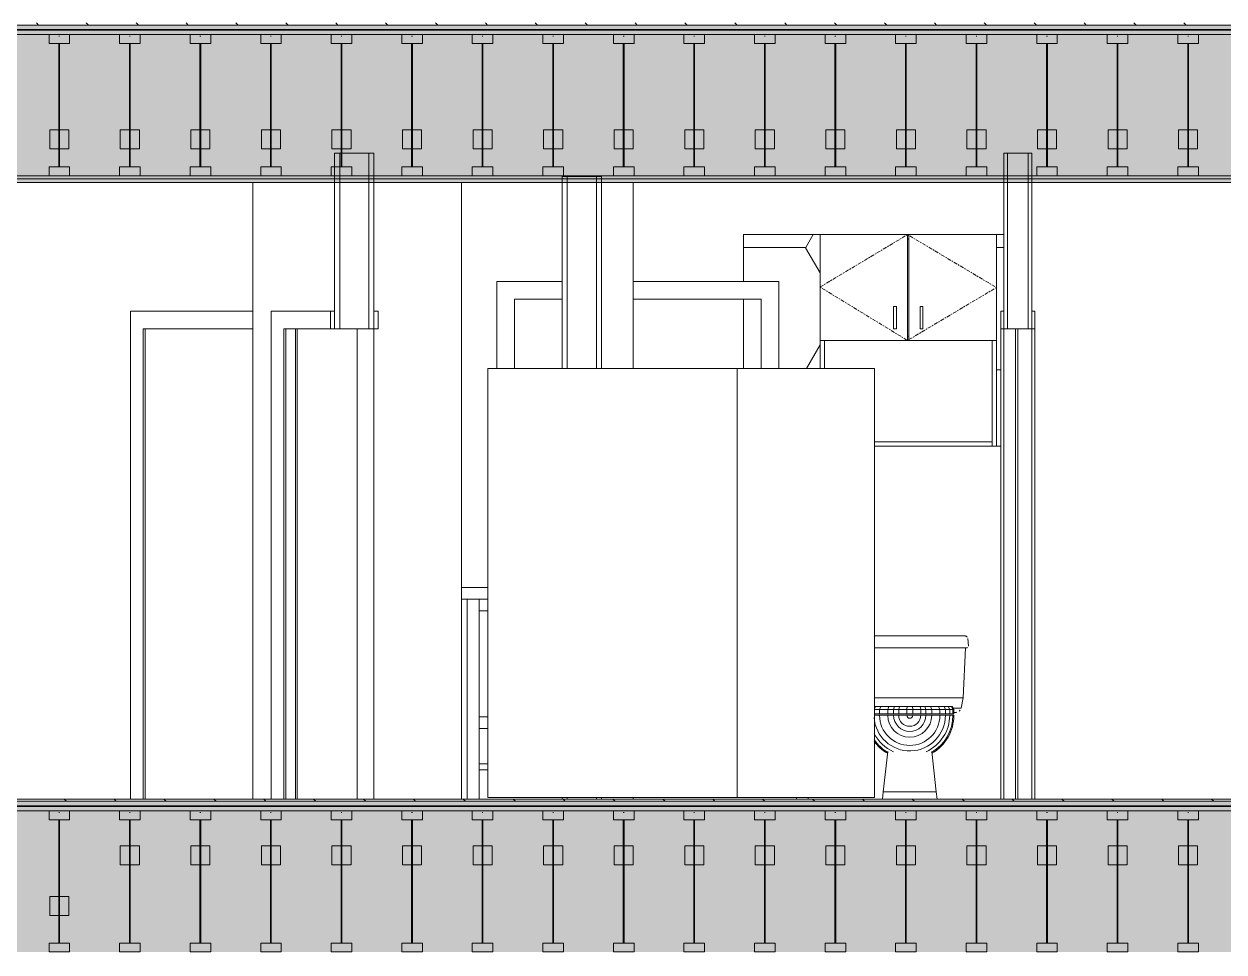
# Model space of a CAD drawing. Header units: inches. Extents: x -4168 to 1483, y -300 to 637.
# Drawn here: x -2450.6 to -2246.5, y 110 to 267.8 of the extents above; entities that cross this region are included whole.
import ezdxf

# ---------------------------------------------------------------- set-up
doc = ezdxf.new("R2010")
doc.units = ezdxf.units.IN
doc.header["$MEASUREMENT"] = 0
doc.linetypes.add('Center', pattern=[1.25, 0.25, -0.1875, 0.625, -0.1875])
doc.linetypes.add('Grid Line 1_2_', pattern=[0.875, 0.5, -0.125, 0.125, -0.125])
for name, color, linetype, lineweight in [('0-1', 7, 'Continuous', 5), ('0-2', 9, 'Continuous', 9), ('0-3', 55, 'Continuous', 9), ('A-DOOR-2', 253, 'Continuous', 9), ('A-DOOR-3', 133, 'Continuous', 20), ('A-DOOR-FRAM-1', 133, 'Continuous', 20), ('A-DOOR-FRAM-2', 253, 'Continuous', 9), ('A-FLOR-2', 8, 'Continuous', 5), ('A-FLOR-3', 251, 'Continuous', 5), ('A-FLOR-7', 192, 'Continuous', 9), ('A-FLOR-LEVL-1', 51, 'Grid Line 1_2_', 9), ('A-FLOR-MCUT-2', 51, 'Continuous', 9), ('A-FLOR-PATT-1', 45, 'Continuous', 9), ('A-WALL-1', 253, 'Continuous', 9), ('A-WALL-2', 53, 'Continuous', 13), ('A-WALL-3', 9, 'Continuous', 9), ('A-WALL-PATT-1', 9, 'Continuous', 9), ('I-WALL-1', 9, 'Continuous', 9), ('I-WALL-2', 253, 'Continuous', 9), ('P-SANR-FIXT-1', 9, 'Continuous', 9), ('Q-CASE-1', 253, 'Continuous', 9), ('Q-CASE-2', 9, 'Continuous', 9), ('Q-CASE-3', 253, 'Center', 9), ('S-BEAM-2', 7, 'Continuous', 9), ('S-BEAM-4', 55, 'Continuous', 9)]:
    doc.layers.add(name, color=color, linetype=linetype, lineweight=lineweight)
pattern_1 = [(161.57, (-3769.174, 147.113), (-3.8399538, -1.54e-05), [0, -27.322, 3.034, 0]), (18.43, (-3770.134, 147.113), (-3.8399538, 1.54e-05), [0, -27.322, 3.034, 0]), (108.43, (-3769.174, 147.113), (1.919622, -9.6005246), [9.106, -21.25]), (71.57, (-3770.134, 147.113), (1.919622, 9.6005246), [9.106, -21.25])]
pattern_2 = [(135, (-3769.654, 146.633), (-4.24264, -4.24264), [])]
pattern_3 = [(0, (-3769.654, 146.633), (15.36, 3.84), [1.267, -10.253, 1.267, -10.253, -61.44]), (0, (-3769.654, 146.633), (15.36, 3.84), [-23.04, 1.267, -21.773, 1.267, -10.253, -26.88]), (0, (-3769.654, 146.633), (15.36, 3.84), [-57.6, 1.267, -6.413, 1.267, -17.933]), (120, (-3763.894, 148.553), (-11.0055376, 11.38215), [1.267, -10.253, 1.267, -10.253, -61.44]), (120, (-3763.894, 148.553), (-11.0055376, 11.38215), [-23.04, 1.267, -21.773, 1.267, -10.253, -26.88]), (120, (-3763.894, 148.553), (-11.0055376, 11.38215), [-57.6, 1.267, -6.413, 1.267, -17.933]), (240, (-3761.974, 156.233), (-4.3544624, -15.22215), [1.267, -10.253, 1.267, -10.253, -61.44]), (240, (-3761.974, 156.233), (-4.3544624, -15.22215), [-23.04, 1.267, -21.773, 1.267, -10.253, -26.88]), (240, (-3761.974, 156.233), (-4.3544624, -15.22215), [-57.6, 1.267, -6.413, 1.267, -17.933])]
pattern_4 = [(0, (-3769.654, 146.633), (0, 4.798), []), (315, (-3769.654, 146.633), (4.7984266, 0), [6.786, -6.786]), (45, (-3769.654, 146.633), (4.7984266, 0), [6.786, -6.786])]

# ---------------------------------------------------------------- blocks, each defined once
blk = doc.blocks.new('SWING - SINGLE - FLUSH - SWING - FLUSH - 2-10 x 6-8 - PRIVACY-V9-BUILDING SECTION - NORTH_SOUTH THRU PARKING RAMP - LOOKING WEST')
at = {"layer": 'A-DOOR-3'}
for p, q in [((-2281.97, 216), (-2283.97, 216)), ((-2283.97, 216), (-2283.97, 136)), ((-2281.97, 136), (-2281.97, 216)), ((-2283.97, 136), (-2281.97, 136))]:
    blk.add_line(p, q, dxfattribs=at)
at = {"layer": 'A-DOOR-FRAM-1'}
for p, q in [((-2284.47, 219), (-2284.47, 216)), ((-2283.97, 219), (-2284.47, 219)), ((-2283.97, 216), (-2283.97, 219)), ((-2278.72, 219), (-2279.22, 219)), ((-2279.22, 219), (-2279.22, 216)), ((-2278.72, 216), (-2278.72, 219)), ((-2284.47, 216), (-2283.97, 216)), ((-2279.22, 216), (-2278.72, 216))]:
    blk.add_line(p, q, dxfattribs=at)
at = {"layer": 'A-DOOR-FRAM-2'}
for p, q in [((-2284.47, 136), (-2284.47, 216)), ((-2279.22, 136), (-2279.22, 216)), ((-2278.72, 216), (-2278.72, 136))]:
    blk.add_line(p, q, dxfattribs=at)
blk = doc.blocks.new('SWING - SINGLE - FLUSH - SWING - FLUSH - 2-10 x 6-8 - PRIVACY-V10-BUILDING SECTION - NORTH_SOUTH THRU PARKING RAMP - LOOKING WEST')
at = {"layer": 'A-DOOR-2'}
blk.add_line((-2404.15, 216), (-2404.15, 136), dxfattribs=at)
at = {"layer": 'A-DOOR-3'}
for p, q in [((-2393.93, 216), (-2393.93, 136)), ((-2391.1, 216), (-2393.93, 216)), ((-2391.1, 136), (-2391.1, 216)), ((-2393.93, 136), (-2391.1, 136))]:
    blk.add_line(p, q, dxfattribs=at)
at = {"layer": 'A-DOOR-FRAM-1'}
for p, q in [((-2398.52, 219), (-2398.52, 216)), ((-2397.82, 219), (-2398.52, 219)), ((-2397.82, 216), (-2397.82, 219)), ((-2390.39, 219), (-2391.1, 219)), ((-2391.1, 219), (-2391.1, 216)), ((-2390.39, 216), (-2390.39, 219)), ((-2398.52, 216), (-2397.82, 216)), ((-2391.1, 216), (-2390.39, 216))]:
    blk.add_line(p, q, dxfattribs=at)
at = {"layer": 'A-DOOR-FRAM-2'}
for p, q in [((-2408.57, 219), (-2408.57, 136)), ((-2398.52, 219), (-2408.57, 219)), ((-2406.45, 136), (-2406.45, 216)), ((-2406.45, 216), (-2398.52, 216)), ((-2406.09, 216), (-2406.09, 136))]:
    blk.add_line(p, q, dxfattribs=at)
blk = doc.blocks.new('Bath Vanity - Bath Vanity 60_-3668790-BUILDING SECTION - NORTH_SOUTH THRU PARKING RAMP - LOOKING WEST')
at = {"layer": 'Q-CASE-2'}
for p, q in [((-2376.22, 172), (-2371.74, 172)), ((-2371.74, 170), (-2376.22, 170)), ((-2375.22, 170), (-2375.22, 136)), ((-2373.22, 168), (-2373.22, 170)), ((-2373.22, 170), (-2373.22, 136)), ((-2373.22, 168), (-2371.74, 168)), ((-2373.22, 168), (-2373.22, 150)), ((-2371.74, 168), (-2373.22, 168)), ((-2371.74, 150), (-2373.22, 150)), ((-2373.22, 148), (-2373.22, 150)), ((-2371.74, 150), (-2373.22, 150)), ((-2371.74, 148), (-2373.22, 148)), ((-2373.22, 142), (-2371.74, 142)), ((-2373.22, 141), (-2371.74, 141)), ((-2319.22, 136.25), (-2319.22, 136)), ((-2317.22, 136.25), (-2317.22, 136))]:
    blk.add_line(p, q, dxfattribs=at)
blk = doc.blocks.new('Toilet-Domestic-3D - Toilet-Domestic-3D-V11-BUILDING SECTION - NORTH_SOUTH THRU PARKING RAMP - LOOKING WEST')
at = {"layer": 'P-SANR-FIXT-1'}
for p, q in [((-2293.72, 163.75), (-2305.98, 163.75)), ((-2293.22, 163.75), (-2292.51, 163.75)), ((-2293.22, 163.75), (-2292.51, 163.75)), ((-2291.47, 163.75), (-2290.97, 163.75)), ((-2291.47, 163.75), (-2290.97, 163.75)), ((-2289.99, 162.02), (-2290.11, 163.29)), ((-2305.98, 161.75), (-2293.72, 161.75)), ((-2290.86, 153.25), (-2290.47, 161.75)), ((-2305.98, 153.25), (-2293.72, 153.25)), ((-2293.72, 153.25), (-2290.86, 153.25)), ((-2291.22, 151.49), (-2290.86, 153.25)), ((-2305.98, 151.36), (-2305.8, 151.75)), ((-2305.98, 151.75), (-2305.8, 151.75)), ((-2305.98, 151.25), (-2305.1, 151.25)), ((-2305.1, 151.24), (-2305.98, 151.24)), ((-2305.8, 151.75), (-2304.88, 151.75)), ((-2305.1, 151.24), (-2304.88, 151.75)), ((-2305.1, 151.25), (-2303.71, 151.25)), ((-2303.71, 151.24), (-2305.1, 151.24)), ((-2305.1, 150.5), (-2305.1, 151.24)), ((-2304.88, 151.75), (-2303.52, 151.75)), ((-2303.71, 151.25), (-2303.52, 151.75)), ((-2303.71, 151.25), (-2302.71, 151.25)), ((-2302.71, 151.24), (-2303.71, 151.24)), ((-2303.71, 150.5), (-2303.71, 151.24)), ((-2303.52, 151.75), (-2302.56, 151.75)), ((-2302.71, 151.25), (-2302.56, 151.75)), ((-2302.71, 151.25), (-2301.84, 151.25)), ((-2301.84, 151.24), (-2302.71, 151.24)), ((-2302.71, 150.5), (-2302.71, 151.24)), ((-2302.56, 151.75), (-2301.74, 151.75)), ((-2301.84, 151.25), (-2301.74, 151.75)), ((-2301.84, 151.25), (-2300.47, 151.25)), ((-2300.47, 151.24), (-2301.84, 151.24)), ((-2301.84, 150.5), (-2301.84, 151.24)), ((-2301.74, 151.75), (-2300.43, 151.75)), ((-2300.47, 151.25), (-2300.43, 151.75)), ((-2300.47, 151.25), (-2299.47, 151.25)), ((-2299.47, 151.24), (-2300.47, 151.24)), ((-2300.47, 150.5), (-2300.47, 151.24)), ((-2300.43, 151.75), (-2299.51, 151.75)), ((-2299.47, 151.25), (-2299.51, 151.75)), ((-2299.51, 151.75), (-2298.2, 151.75)), ((-2299.47, 151.25), (-2298.1, 151.25)), ((-2298.1, 151.24), (-2299.47, 151.24)), ((-2299.47, 150.5), (-2299.47, 151.24)), ((-2298.1, 151.25), (-2298.2, 151.75)), ((-2298.2, 151.75), (-2297.38, 151.75)), ((-2298.1, 151.25), (-2297.23, 151.25)), ((-2298.1, 150.5), (-2298.1, 151.25)), ((-2297.23, 151.24), (-2298.1, 151.24)), ((-2297.23, 151.25), (-2297.38, 151.75)), ((-2297.38, 151.75), (-2296.42, 151.75)), ((-2297.23, 151.25), (-2296.23, 151.25)), ((-2296.23, 151.24), (-2297.23, 151.24)), ((-2297.23, 150.5), (-2297.23, 151.24)), ((-2296.23, 151.25), (-2296.42, 151.75)), ((-2296.42, 151.75), (-2295.06, 151.75)), ((-2296.23, 151.25), (-2294.85, 151.25)), ((-2296.23, 150.5), (-2296.23, 151.25)), ((-2294.84, 151.24), (-2296.23, 151.24)), ((-2294.84, 151.24), (-2295.06, 151.75)), ((-2295.06, 151.75), (-2294.14, 151.75)), ((-2294.84, 151.25), (-2293.91, 151.25)), ((-2293.91, 151.24), (-2294.84, 151.24)), ((-2294.84, 150.5), (-2294.84, 151.24)), ((-2293.91, 151.24), (-2294.14, 151.75)), ((-2294.14, 151.75), (-2293.42, 151.75)), ((-2293.91, 151.25), (-2293.19, 151.25)), ((-2293.91, 150.5), (-2293.91, 151.25)), ((-2293.18, 151.24), (-2293.91, 151.24)), ((-2293.18, 151.24), (-2293.42, 151.75)), ((-2293.42, 151.75), (-2292.89, 151.75)), ((-2293.18, 151.25), (-2292.64, 151.25)), ((-2292.64, 151.24), (-2293.18, 151.24)), ((-2293.18, 150.5), (-2293.18, 151.24)), ((-2292.64, 151.24), (-2292.89, 151.75)), ((-2292.89, 151.75), (-2292.72, 151.75)), ((-2292.47, 151.24), (-2292.72, 151.75)), ((-2292.64, 151.25), (-2292.47, 151.25)), ((-2292.64, 150.5), (-2292.64, 151.25)), ((-2292.47, 151.24), (-2292.64, 151.24)), ((-2292.58, 151.49), (-2291.22, 151.49)), ((-2292.47, 150.5), (-2292.47, 151.25)), ((-2305.1, 150.5), (-2305.98, 150.5)), ((-2305.98, 150.25), (-2305.1, 150.25)), ((-2303.71, 150.5), (-2305.1, 150.5)), ((-2305.1, 150.25), (-2303.71, 150.25)), ((-2302.71, 150.5), (-2303.71, 150.5)), ((-2303.71, 150.25), (-2302.71, 150.25)), ((-2301.84, 150.5), (-2302.71, 150.5)), ((-2302.71, 150.25), (-2301.84, 150.25)), ((-2300.47, 150.5), (-2301.84, 150.5)), ((-2301.84, 150.25), (-2300.47, 150.25)), ((-2299.47, 150.5), (-2300.47, 150.5)), ((-2300.47, 150.25), (-2299.97, 150.25)), ((-2299.97, 150.25), (-2299.47, 150.25)), ((-2298.1, 150.5), (-2299.47, 150.5)), ((-2299.47, 150.25), (-2298.1, 150.25)), ((-2297.23, 150.5), (-2298.1, 150.5)), ((-2298.1, 150.25), (-2297.23, 150.25)), ((-2296.23, 150.5), (-2297.23, 150.5)), ((-2297.23, 150.25), (-2296.23, 150.25)), ((-2294.84, 150.5), (-2296.23, 150.5)), ((-2296.23, 150.25), (-2294.84, 150.25)), ((-2293.91, 150.5), (-2294.84, 150.5)), ((-2294.84, 150.25), (-2293.91, 150.25)), ((-2293.18, 150.5), (-2293.91, 150.5)), ((-2293.91, 150.25), (-2293.18, 150.25)), ((-2292.64, 150.5), (-2293.18, 150.5)), ((-2293.18, 150.25), (-2292.64, 150.25)), ((-2292.47, 150.5), (-2292.64, 150.5)), ((-2292.64, 150.25), (-2292.47, 150.25)), ((-2303.72, 144.12), (-2304.47, 137.25)), ((-2295.47, 137.25), (-2296.22, 144.12)), ((-2304.47, 137.25), (-2304.61, 136)), ((-2304.25, 137.25), (-2304.47, 137.25)), ((-2304.47, 137.25), (-2304.25, 137.25)), ((-2303.61, 137.25), (-2304.25, 137.25)), ((-2304.25, 137.25), (-2303.61, 137.25)), ((-2302.62, 137.25), (-2303.61, 137.25)), ((-2303.61, 137.25), (-2302.62, 137.25)), ((-2301.36, 137.25), (-2302.62, 137.25)), ((-2302.62, 137.25), (-2301.36, 137.25)), ((-2299.97, 137.25), (-2301.36, 137.25)), ((-2301.36, 137.25), (-2299.97, 137.25)), ((-2298.58, 137.25), (-2299.97, 137.25)), ((-2299.97, 137.25), (-2295.69, 137.25)), ((-2297.33, 137.25), (-2298.58, 137.25)), ((-2296.33, 137.25), (-2297.33, 137.25)), ((-2295.69, 137.25), (-2296.33, 137.25)), ((-2295.47, 137.25), (-2295.69, 137.25)), ((-2295.69, 137.25), (-2295.47, 137.25)), ((-2295.33, 136), (-2295.47, 137.25))]:
    blk.add_line(p, q, dxfattribs=at)
at = {"layer": 'P-SANR-FIXT-1', "flags": 128}
for points in [[(-2290.6, 163.75), (-2290.61, 163.75), (-2290.61, 163.75), (-2290.63, 163.75), (-2290.64, 163.75), (-2290.67, 163.75), (-2290.69, 163.75), (-2290.73, 163.75), (-2290.76, 163.75), (-2290.8, 163.75), (-2290.85, 163.75), (-2290.9, 163.75), (-2290.96, 163.75), (-2291.02, 163.75), (-2291.08, 163.75), (-2291.15, 163.75), (-2291.22, 163.75), (-2291.3, 163.75), (-2291.38, 163.75), (-2291.46, 163.75), (-2291.55, 163.75), (-2291.64, 163.75), (-2291.73, 163.75), (-2291.83, 163.75), (-2291.93, 163.75), (-2292.04, 163.75), (-2292.14, 163.75), (-2292.25, 163.75), (-2292.36, 163.75), (-2292.48, 163.75), (-2292.59, 163.75), (-2292.71, 163.75), (-2292.83, 163.75), (-2292.95, 163.75), (-2293.07, 163.75), (-2293.19, 163.75), (-2293.31, 163.75), (-2293.44, 163.75), (-2293.56, 163.75), (-2293.69, 163.75), (-2293.72, 163.75)], [(-2293.72, 161.75), (-2293.58, 161.75), (-2293.44, 161.75), (-2293.3, 161.75), (-2293.17, 161.75), (-2293.03, 161.75), (-2292.89, 161.75), (-2292.76, 161.75), (-2292.63, 161.75), (-2292.5, 161.75), (-2292.37, 161.75), (-2292.24, 161.75), (-2292.12, 161.75), (-2291.99, 161.75), (-2291.87, 161.75), (-2291.76, 161.75), (-2291.64, 161.75), (-2291.53, 161.75), (-2291.43, 161.75), (-2291.33, 161.75), (-2291.23, 161.75), (-2291.13, 161.75), (-2291.04, 161.75), (-2290.95, 161.75), (-2290.87, 161.75), (-2290.79, 161.75), (-2290.72, 161.75), (-2290.65, 161.75), (-2290.59, 161.75), (-2290.53, 161.75), (-2290.48, 161.75), (-2290.43, 161.75), (-2290.39, 161.75), (-2290.35, 161.75), (-2290.32, 161.75), (-2290.29, 161.75), (-2290.27, 161.75), (-2290.26, 161.75), (-2290.25, 161.75), (-2290.24, 161.75), (-2290.24, 161.75)], [(-2292.46, 150.75), (-2292.43, 150.75), (-2292.39, 150.75), (-2292.36, 150.75), (-2292.34, 150.75), (-2292.31, 150.75), (-2292.29, 150.75), (-2292.27, 150.75), (-2292.25, 150.75), (-2292.23, 150.75), (-2292.22, 150.75), (-2292.21, 150.75), (-2292.2, 150.75), (-2292.19, 150.75), (-2292.18, 150.75), (-2292.18, 150.75), (-2292.18, 150.75)]]:
    blk.add_lwpolyline(points, dxfattribs=at)
at = {"layer": 'P-SANR-FIXT-1'}
for radius, start, end in [(6.06, 183.3811, 0), (5.13, 180, 0), (3.74, 180, 0), (2.74, 180, 0), (1.87, 180, 0), (0.5, 180, 0), (6.79, 294.2018, 0), (7.33, 300.3592, 0), (7.5, 300.4817, 0), (6.79, 207.1082, 245.7982), (7.33, 214.2824, 239.6408), (7.5, 216.21, 239.5183)]:
    blk.add_arc((-2299.97, 150.25), radius, start, end, dxfattribs=at)
for points, knots in [([(-2290.19, 163.52), (-2290.2, 163.54), (-2290.22, 163.57), (-2290.27, 163.62), (-2290.31, 163.66), (-2290.37, 163.69), (-2290.42, 163.72), (-2290.5, 163.74), (-2290.56, 163.75), (-2290.6, 163.75)], [-0.6666667, -0.6666667, -0.6666667, -0.6666667, -0.5833333, -0.5, -0.4166667, -0.3333333, -0.25, -0.1666667, 0, 0, 0, 0]), ([(-2290.24, 161.75), (-2290.23, 161.75), (-2290.2, 161.75), (-2290.17, 161.76), (-2290.15, 161.77), (-2290.14, 161.77)], [-1, -1, -1, -1, -0.875, -0.8125, -0.75, -0.75, -0.75, -0.75])]:
    blk.add_open_spline(points, degree=3, knots=knots, dxfattribs=at)
for points in [[(-2291.57, 150.96), (-2291.55, 150.98), (-2291.49, 151.03), (-2291.44, 151.08), (-2291.42, 151.11)], [(-2292.18, 150.75), (-2292.11, 150.75), (-2292.03, 150.76), (-2291.96, 150.77)]]:
    blk.add_open_spline(points, degree=3, dxfattribs=at)
blk = doc.blocks.new('300 Series Wall Hung Cabinet_326 - 30_-V12-BUILDING SECTION - NORTH_SOUTH THRU PARKING RAMP - LOOKING WEST')
at = {"layer": 'Q-CASE-1'}
for p, q in [((-2315.22, 232), (-2315.22, 214)), ((-2300.35, 232), (-2315.22, 232)), ((-2300.35, 214), (-2300.35, 232)), ((-2300.35, 232), (-2300.1, 232)), ((-2300.1, 231.25), (-2300.35, 231.25)), ((-2300.1, 232), (-2300.1, 214)), ((-2285.22, 232), (-2300.1, 232)), ((-2285.22, 214), (-2285.22, 232)), ((-2300.35, 214.75), (-2300.1, 214.75)), ((-2315.22, 214), (-2300.35, 214)), ((-2315.22, 209.25), (-2315.22, 214)), ((-2314.47, 214), (-2314.47, 209.25)), ((-2300.1, 214), (-2300.35, 214)), ((-2300.1, 214), (-2285.22, 214)), ((-2285.97, 196), (-2285.97, 214)), ((-2285.22, 214), (-2285.22, 196)), ((-2305.98, 196.75), (-2285.97, 196.75)), ((-2285.97, 196), (-2305.98, 196)), ((-2285.97, 196), (-2285.97, 196.75)), ((-2285.97, 196), (-2285.22, 196))]:
    blk.add_line(p, q, dxfattribs=at)
at = {"layer": 'Q-CASE-2'}
for p, q in [((-2302.72, 219.75), (-2302.23, 219.75)), ((-2302.72, 216), (-2302.72, 219.75)), ((-2302.23, 219.75), (-2302.23, 216)), ((-2298.22, 219.75), (-2297.73, 219.75)), ((-2298.22, 216), (-2298.22, 219.75)), ((-2297.73, 219.75), (-2297.73, 216)), ((-2302.72, 216), (-2302.23, 216)), ((-2298.22, 216), (-2297.73, 216))]:
    blk.add_line(p, q, dxfattribs=at)
at = {"layer": 'Q-CASE-3'}
for p, q in [((-2300.35, 232), (-2315.22, 223.08)), ((-2300.35, 232), (-2285.22, 223)), ((-2315.22, 223.08), (-2300.35, 214)), ((-2285.22, 223), (-2300.35, 214))]:
    blk.add_line(p, q, dxfattribs=at)
blk = doc.blocks.new('BATHROOM MIRROR - BATHROOM MIRROR 48_-V13-BUILDING SECTION - NORTH_SOUTH THRU PARKING RAMP - LOOKING WEST')
at = {"layer": 'Q-CASE-2'}
for p, q in [((-2370.22, 224), (-2370.22, 209.25)), ((-2359.1, 224), (-2370.22, 224)), ((-2322.22, 224), (-2346.99, 224)), ((-2322.22, 209.25), (-2322.22, 224)), ((-2367.22, 221), (-2359.1, 221)), ((-2367.22, 209.25), (-2367.22, 221)), ((-2346.99, 221), (-2325.22, 221)), ((-2325.22, 221), (-2325.22, 209.25))]:
    blk.add_line(p, q, dxfattribs=at)
blk = doc.blocks.new('CTS6032CP - CTS6032CP-3806650-BUILDING SECTION - NORTH_SOUTH THRU PARKING RAMP - LOOKING WEST')
at = {"layer": 'P-SANR-FIXT-1'}
for p, q in [((-2371.74, 209.25), (-2371.74, 136.25)), ((-2329.31, 209.25), (-2371.74, 209.25)), ((-2329.31, 209.25), (-2329.31, 136.25)), ((-2305.98, 209.25), (-2329.31, 209.25)), ((-2305.98, 136.25), (-2305.98, 209.25)), ((-2329.31, 136.25), (-2371.74, 136.25)), ((-2305.98, 136.25), (-2329.31, 136.25))]:
    blk.add_line(p, q, dxfattribs=at)
blk = doc.blocks.new('SWING - SINGLE - FLUSH - SWING - FLUSH - 3-0 x 6-8 - PASSAGE-3983850-BUILDING SECTION - NORTH_SOUTH THRU PARKING RAMP - LOOKING WEST')
at = {"layer": 'A-DOOR-2'}
blk.add_line((-2430.03, 216), (-2430.03, 136), dxfattribs=at)
at = {"layer": 'A-DOOR-FRAM-2'}
for p, q in [((-2432.5, 219), (-2432.5, 136)), ((-2411.69, 219), (-2432.5, 219)), ((-2430.38, 136), (-2430.38, 216)), ((-2430.38, 216), (-2411.69, 216)), ((-2430.03, 136), (-2430.03, 216))]:
    blk.add_line(p, q, dxfattribs=at)
blk = doc.blocks.new('CTR - 1st Phase - Unit Layouts_rvt-1-BUILDING SECTION - NORTH_SOUTH THRU PARKING RAMP - LOOKING WEST')
at = {"layer": 'A-WALL-PATT-1'}
h = blk.add_hatch(dxfattribs=at)
h.set_pattern_fill('FP_6', color=256, style=0, pattern_type=2)
h.set_pattern_definition([(0, (-3769.654, 146.633), (18, 10.392), [12, -24]), (120, (-3769.654, 146.633), (-17.999736, 10.39246), [12, -24]), (60, (-3769.654, 146.633), (0.000264, 20.78446), [0, -24, 12, 0])])
h.paths.add_polyline_path([(-2285.22, 196), (-2284.47, 196), (-2284.47, 219), (-2283.97, 219), (-2283.97, 232), (-2285.22, 232), (-2285.22, 216)], flags=0)
h.paths.add_polyline_path([(-2325.22, 209.25), (-2325.22, 221), (-2328.22, 221), (-2328.22, 209.25)], flags=0)
h.paths.add_polyline_path([(-2322.22, 209.25), (-2315.22, 209.25), (-2315.22, 232), (-2328.22, 232), (-2328.22, 224), (-2322.22, 224), (-2322.22, 221)], flags=0)
at = {"layer": 'A-WALL-1'}
for p, q in [((-2397.82, 245.87), (-2397.82, 216)), ((-2391.1, 245.87), (-2397.82, 245.87)), ((-2391.1, 216), (-2391.1, 245.87)), ((-2283.97, 245.87), (-2283.97, 216)), ((-2279.22, 245.87), (-2283.97, 245.87)), ((-2279.22, 216), (-2279.22, 245.87)), ((-2397.82, 216), (-2391.1, 216)), ((-2283.97, 216), (-2279.22, 216))]:
    blk.add_line(p, q, dxfattribs=at)
at = {"layer": 'A-WALL-2'}
for p, q in [((-2396.93, 216), (-2396.93, 245.87)), ((-2391.98, 216), (-2391.98, 245.87)), ((-2283.35, 216), (-2283.35, 245.87)), ((-2279.85, 216), (-2279.85, 245.87)), ((-2358.22, 209.25), (-2358.22, 241.87)), ((-2353.27, 209.25), (-2353.27, 241.87)), ((-2358.22, 136), (-2358.22, 136.25)), ((-2353.27, 136), (-2353.27, 136.25))]:
    blk.add_line(p, q, dxfattribs=at)
at = {"layer": 'A-WALL-3'}
for p, q in [((-2411.69, 136), (-2411.69, 240.87)), ((-2376.22, 240.87), (-2376.22, 136)), ((-2315.22, 232), (-2328.22, 232)), ((-2328.22, 232), (-2328.22, 224)), ((-2283.97, 232), (-2285.22, 232)), ((-2328.22, 221), (-2328.22, 209.25)), ((-2430.03, 136), (-2430.03, 216)), ((-2406.09, 136), (-2406.09, 216)), ((-2404.42, 216), (-2404.42, 136)), ((-2281.6, 216), (-2281.6, 136)), ((-2279.22, 216), (-2279.22, 136)), ((-2285.22, 196), (-2284.47, 196))]:
    blk.add_line(p, q, dxfattribs=at)
at = {"layer": 'I-WALL-1'}
for p, q in [((-2346.99, 209.25), (-2346.99, 240.87)), ((-2346.99, 136), (-2346.99, 136.25))]:
    blk.add_line(p, q, dxfattribs=at)
at = {"layer": 'I-WALL-2'}
for p, q in [((-2359.1, 241.87), (-2359.1, 209.25)), ((-2352.38, 241.87), (-2359.1, 241.87)), ((-2352.38, 209.25), (-2352.38, 241.87)), ((-2359.1, 136.25), (-2359.1, 136)), ((-2359.1, 136), (-2352.38, 136)), ((-2352.38, 136), (-2352.38, 136.25))]:
    blk.add_line(p, q, dxfattribs=at)
at = {"layer": '0-2'}
for name in ['300 Series Wall Hung Cabinet_326 - 30_-V12-BUILDING SECTION - NORTH_SOUTH THRU PARKING RAMP - LOOKING WEST', 'BATHROOM MIRROR - BATHROOM MIRROR 48_-V13-BUILDING SECTION - NORTH_SOUTH THRU PARKING RAMP - LOOKING WEST', 'SWING - SINGLE - FLUSH - SWING - FLUSH - 3-0 x 6-8 - PASSAGE-3983850-BUILDING SECTION - NORTH_SOUTH THRU PARKING RAMP - LOOKING WEST', 'SWING - SINGLE - FLUSH - SWING - FLUSH - 2-10 x 6-8 - PRIVACY-V10-BUILDING SECTION - NORTH_SOUTH THRU PARKING RAMP - LOOKING WEST', 'SWING - SINGLE - FLUSH - SWING - FLUSH - 2-10 x 6-8 - PRIVACY-V9-BUILDING SECTION - NORTH_SOUTH THRU PARKING RAMP - LOOKING WEST', 'CTS6032CP - CTS6032CP-3806650-BUILDING SECTION - NORTH_SOUTH THRU PARKING RAMP - LOOKING WEST', 'Bath Vanity - Bath Vanity 60_-3668790-BUILDING SECTION - NORTH_SOUTH THRU PARKING RAMP - LOOKING WEST', 'Toilet-Domestic-3D - Toilet-Domestic-3D-V11-BUILDING SECTION - NORTH_SOUTH THRU PARKING RAMP - LOOKING WEST']:
    blk.add_blockref(name, (0, 0), dxfattribs=at)
blk = doc.blocks.new('TRUSS - 24_-2435132-BUILDING SECTION - NORTH_SOUTH THRU PARKING RAMP - LOOKING WEST')
at = {"layer": 'S-BEAM-2'}
for p, q in [((-2154.87, 134), (-2158.37, 134)), ((-2158.37, 134), (-2158.37, 132.5)), ((-2154.87, 132.5), (-2154.87, 134)), ((-2158.37, 132.5), (-2154.87, 132.5)), ((-2155, 128.06), (-2158.25, 128.06)), ((-2158.25, 128.06), (-2158.25, 124.8)), ((-2155, 124.8), (-2155, 128.06)), ((-2158.25, 124.8), (-2155, 124.8)), ((-2154.87, 111.5), (-2158.37, 111.5)), ((-2158.37, 111.5), (-2158.37, 110)), ((-2154.87, 110), (-2154.87, 111.5)), ((-2158.37, 110), (-2154.87, 110))]:
    blk.add_line(p, q, dxfattribs=at)
at = {"layer": 'S-BEAM-4'}
for p, q in [((-2156.69, 133.75), (-2156.56, 133.75)), ((-2156.69, 111.5), (-2156.69, 132.5)), ((-2156.56, 132.5), (-2156.56, 111.5))]:
    blk.add_line(p, q, dxfattribs=at)
blk = doc.blocks.new('TRUSS - 24_-2435928-BUILDING SECTION - NORTH_SOUTH THRU PARKING RAMP - LOOKING WEST')
at = {"layer": 'S-BEAM-2'}
for p, q in [((-2442.87, 134), (-2446.37, 134)), ((-2446.37, 134), (-2446.37, 132.5)), ((-2442.87, 132.5), (-2442.87, 134)), ((-2446.37, 132.5), (-2442.87, 132.5)), ((-2443, 119.44), (-2446.25, 119.44)), ((-2446.25, 119.44), (-2446.25, 116.19)), ((-2443, 116.19), (-2443, 119.44)), ((-2446.25, 116.19), (-2443, 116.19)), ((-2442.87, 111.5), (-2446.37, 111.5)), ((-2446.37, 111.5), (-2446.37, 110)), ((-2442.87, 110), (-2442.87, 111.5)), ((-2446.37, 110), (-2442.87, 110))]:
    blk.add_line(p, q, dxfattribs=at)
at = {"layer": 'S-BEAM-4'}
for p, q in [((-2444.69, 133.75), (-2444.56, 133.75)), ((-2444.69, 111.5), (-2444.69, 132.5)), ((-2444.56, 132.5), (-2444.56, 111.5))]:
    blk.add_line(p, q, dxfattribs=at)
blk = doc.blocks.new('TRUSS - 24_-2437262-BUILDING SECTION - NORTH_SOUTH THRU PARKING RAMP - LOOKING WEST')
at = {"layer": 'S-BEAM-2'}
for p, q in [((-2154.87, 266), (-2158.37, 266)), ((-2158.37, 266), (-2158.37, 264.5)), ((-2154.87, 264.5), (-2154.87, 266)), ((-2158.37, 264.5), (-2154.87, 264.5)), ((-2155, 249.81), (-2158.25, 249.81)), ((-2158.25, 249.81), (-2158.25, 246.56)), ((-2155, 246.56), (-2155, 249.81)), ((-2158.25, 246.56), (-2155, 246.56)), ((-2154.87, 243.5), (-2158.37, 243.5)), ((-2158.37, 243.5), (-2158.37, 242)), ((-2154.87, 242), (-2154.87, 243.5)), ((-2158.37, 242), (-2154.87, 242))]:
    blk.add_line(p, q, dxfattribs=at)
at = {"layer": 'S-BEAM-4'}
for p, q in [((-2156.69, 265.75), (-2156.56, 265.75)), ((-2156.69, 243.5), (-2156.69, 264.5)), ((-2156.56, 264.5), (-2156.56, 243.5))]:
    blk.add_line(p, q, dxfattribs=at)
blk = doc.blocks.new('TRUSS - 24_-2437304-BUILDING SECTION - NORTH_SOUTH THRU PARKING RAMP - LOOKING WEST')
at = {"layer": 'S-BEAM-2'}
for p, q in [((-2442.87, 266), (-2446.37, 266)), ((-2446.37, 266), (-2446.37, 264.5)), ((-2442.87, 264.5), (-2442.87, 266)), ((-2446.37, 264.5), (-2442.87, 264.5)), ((-2443, 249.81), (-2446.25, 249.81)), ((-2446.25, 249.81), (-2446.25, 246.56)), ((-2443, 246.56), (-2443, 249.81)), ((-2446.25, 246.56), (-2443, 246.56)), ((-2442.87, 243.5), (-2446.37, 243.5)), ((-2446.37, 243.5), (-2446.37, 242)), ((-2442.87, 242), (-2442.87, 243.5)), ((-2446.37, 242), (-2442.87, 242))]:
    blk.add_line(p, q, dxfattribs=at)
at = {"layer": 'S-BEAM-4'}
for p, q in [((-2444.69, 265.75), (-2444.56, 265.75)), ((-2444.69, 243.5), (-2444.69, 264.5)), ((-2444.56, 264.5), (-2444.56, 243.5))]:
    blk.add_line(p, q, dxfattribs=at)
blk = doc.blocks.new('CTR - 1st Phase - Structure_rvt-1-BUILDING SECTION - NORTH_SOUTH THRU PARKING RAMP - LOOKING WEST')
at = {"layer": '0-3'}
for name, p in [('TRUSS - 24_-2437304-BUILDING SECTION - NORTH_SOUTH THRU PARKING RAMP - LOOKING WEST', (0, 0)), ('TRUSS - 24_-2437262-BUILDING SECTION - NORTH_SOUTH THRU PARKING RAMP - LOOKING WEST', (-276, 0)), ('TRUSS - 24_-2437262-BUILDING SECTION - NORTH_SOUTH THRU PARKING RAMP - LOOKING WEST', (-264, 0)), ('TRUSS - 24_-2437262-BUILDING SECTION - NORTH_SOUTH THRU PARKING RAMP - LOOKING WEST', (-252, 0)), ('TRUSS - 24_-2437262-BUILDING SECTION - NORTH_SOUTH THRU PARKING RAMP - LOOKING WEST', (-240, 0)), ('TRUSS - 24_-2437262-BUILDING SECTION - NORTH_SOUTH THRU PARKING RAMP - LOOKING WEST', (-228, 0)), ('TRUSS - 24_-2437262-BUILDING SECTION - NORTH_SOUTH THRU PARKING RAMP - LOOKING WEST', (-216, 0)), ('TRUSS - 24_-2437262-BUILDING SECTION - NORTH_SOUTH THRU PARKING RAMP - LOOKING WEST', (-204, 0)), ('TRUSS - 24_-2437262-BUILDING SECTION - NORTH_SOUTH THRU PARKING RAMP - LOOKING WEST', (-192, 0)), ('TRUSS - 24_-2437262-BUILDING SECTION - NORTH_SOUTH THRU PARKING RAMP - LOOKING WEST', (-180, 0)), ('TRUSS - 24_-2437262-BUILDING SECTION - NORTH_SOUTH THRU PARKING RAMP - LOOKING WEST', (-168, 0)), ('TRUSS - 24_-2437262-BUILDING SECTION - NORTH_SOUTH THRU PARKING RAMP - LOOKING WEST', (-156, 0)), ('TRUSS - 24_-2437262-BUILDING SECTION - NORTH_SOUTH THRU PARKING RAMP - LOOKING WEST', (-144, 0)), ('TRUSS - 24_-2437262-BUILDING SECTION - NORTH_SOUTH THRU PARKING RAMP - LOOKING WEST', (-132, 0)), ('TRUSS - 24_-2437262-BUILDING SECTION - NORTH_SOUTH THRU PARKING RAMP - LOOKING WEST', (-120, 0)), ('TRUSS - 24_-2437262-BUILDING SECTION - NORTH_SOUTH THRU PARKING RAMP - LOOKING WEST', (-108, 0)), ('TRUSS - 24_-2437262-BUILDING SECTION - NORTH_SOUTH THRU PARKING RAMP - LOOKING WEST', (-96, 0)), ('TRUSS - 24_-2435928-BUILDING SECTION - NORTH_SOUTH THRU PARKING RAMP - LOOKING WEST', (0, 0)), ('TRUSS - 24_-2435132-BUILDING SECTION - NORTH_SOUTH THRU PARKING RAMP - LOOKING WEST', (-276, 0)), ('TRUSS - 24_-2435132-BUILDING SECTION - NORTH_SOUTH THRU PARKING RAMP - LOOKING WEST', (-264, 0)), ('TRUSS - 24_-2435132-BUILDING SECTION - NORTH_SOUTH THRU PARKING RAMP - LOOKING WEST', (-252, 0)), ('TRUSS - 24_-2435132-BUILDING SECTION - NORTH_SOUTH THRU PARKING RAMP - LOOKING WEST', (-240, 0)), ('TRUSS - 24_-2435132-BUILDING SECTION - NORTH_SOUTH THRU PARKING RAMP - LOOKING WEST', (-228, 0)), ('TRUSS - 24_-2435132-BUILDING SECTION - NORTH_SOUTH THRU PARKING RAMP - LOOKING WEST', (-216, 0)), ('TRUSS - 24_-2435132-BUILDING SECTION - NORTH_SOUTH THRU PARKING RAMP - LOOKING WEST', (-204, 0)), ('TRUSS - 24_-2435132-BUILDING SECTION - NORTH_SOUTH THRU PARKING RAMP - LOOKING WEST', (-192, 0)), ('TRUSS - 24_-2435132-BUILDING SECTION - NORTH_SOUTH THRU PARKING RAMP - LOOKING WEST', (-180, 0)), ('TRUSS - 24_-2435132-BUILDING SECTION - NORTH_SOUTH THRU PARKING RAMP - LOOKING WEST', (-168, 0)), ('TRUSS - 24_-2435132-BUILDING SECTION - NORTH_SOUTH THRU PARKING RAMP - LOOKING WEST', (-156, 0)), ('TRUSS - 24_-2435132-BUILDING SECTION - NORTH_SOUTH THRU PARKING RAMP - LOOKING WEST', (-144, 0)), ('TRUSS - 24_-2435132-BUILDING SECTION - NORTH_SOUTH THRU PARKING RAMP - LOOKING WEST', (-132, 0)), ('TRUSS - 24_-2435132-BUILDING SECTION - NORTH_SOUTH THRU PARKING RAMP - LOOKING WEST', (-120, 0)), ('TRUSS - 24_-2435132-BUILDING SECTION - NORTH_SOUTH THRU PARKING RAMP - LOOKING WEST', (-108, 0)), ('TRUSS - 24_-2435132-BUILDING SECTION - NORTH_SOUTH THRU PARKING RAMP - LOOKING WEST', (-96, 0))]:
    blk.add_blockref(name, p, dxfattribs=at)

msp = doc.modelspace()

# ---------------------------------------------------------------- hatches: boundary and pattern name
at = {"layer": 'A-FLOR-2'}
h = msp.add_hatch(color=256, dxfattribs=at)
h.paths.add_polyline_path([(-2924.0475, 266.75), (-2076.1737, 266.75), (-2076.1737, 266.875), (-2542.776, 266.875), (-3408.6737, 266.875), (-3408.6737, 266.75), (-2932.4271, 266.75)], flags=0)
h.paths.add_polyline_path([(-3855.8487, 266.75), (-3481.1737, 266.75), (-3481.1737, 266.875), (-3857.9737, 266.875), (-3857.9737, 266.75)], flags=0)
msp.add_hatch(color=256, dxfattribs=at).paths.add_polyline_path([(-3203.3237, 134.75), (-2076.1737, 134.75), (-2076.1737, 134.875), (-3203.3237, 134.875)], flags=0)
at = {"layer": 'A-FLOR-3'}
h = msp.add_hatch(color=256, dxfattribs=at)
h.paths.add_polyline_path([(-2076.7987, 241.5), (-2076.1737, 241.5), (-2076.1737, 242), (-2510.9362, 242), (-2510.9362, 241.5), (-2094.4678, 241.5)], flags=0)
h.paths.add_polyline_path([(-3851.8487, 241.5), (-3486.6737, 241.5), (-3486.6737, 242), (-3852.4737, 242), (-3852.4737, 241.5)], flags=0)
h.paths.add_polyline_path([(-3479.2237, 241.5), (-3479.2237, 242), (-3481.1737, 241.9974), (-3481.1737, 241.5), (-3480.0487, 241.5)], flags=0)
h.paths.add_polyline_path([(-3403.1737, 241.5), (-3207.6362, 241.5), (-3207.6362, 242), (-3403.1737, 241.9979)], flags=0)
h.paths.add_polyline_path([(-2517.6372, 241.5), (-2516.4362, 241.5), (-2516.4362, 242), (-2712.2237, 242), (-2712.2237, 241.5), (-2521.827, 241.5)], flags=0)
h.paths.add_polyline_path([(-3202.1362, 241.5), (-2919.6362, 241.5), (-2919.6362, 242), (-3202.1362, 242), (-3202.1362, 241.9225)], flags=0)
h.paths.add_polyline_path([(-2731.3169, 241.5), (-2717.7237, 241.5), (-2717.7237, 242), (-2914.1362, 242), (-2914.1362, 241.5), (-2737.2362, 241.5)], flags=0)
at = {"layer": 'A-FLOR-PATT-1'}
h = msp.add_hatch(dxfattribs=at)
h.set_pattern_fill('FP_3', color=256, style=0, pattern_type=2)
h.set_pattern_definition(pattern_3)
h.paths.add_polyline_path([(-2949.1863, 266.875), (-2076.1737, 266.875), (-2076.1737, 267.625), (-3408.6737, 267.625), (-3408.6737, 266.875), (-2953.3761, 266.875)], flags=0)
h.paths.add_polyline_path([(-3855.8175, 266.875), (-3479.2237, 266.875), (-3479.2237, 267.625), (-3851.8487, 267.625), (-3851.8487, 267), (-3855.8175, 267.0036), (-3855.8487, 267), (-3857.9737, 267), (-3857.9423, 266.875), (-3855.8487, 266.875)], flags=0)
h = msp.add_hatch(dxfattribs=at)
h.set_pattern_fill('FP_2', color=256, style=0, pattern_type=2)
h.set_pattern_definition(pattern_2)
h.paths.add_polyline_path([(-2920.7612, 267.625), (-2076.7987, 267.625), (-2076.7987, 268), (-3408.6737, 268), (-3408.6737, 267.625), (-2924.0475, 267.625)], flags=0)
h.paths.add_polyline_path([(-3855.8487, 267.625), (-3855.8175, 267.6271), (-3855.8487, 267.6271)], flags=0)
h.paths.add_polyline_path([(-3851.8487, 267.625), (-3479.2237, 267.625), (-3479.2237, 268), (-3851.8487, 268), (-3851.8487, 267.6311)], flags=0)
h = msp.add_hatch(dxfattribs=at)
h.set_pattern_fill('FP_4', color=256, style=0, pattern_type=2)
h.set_pattern_definition(pattern_4)
h.paths.add_polyline_path([(-3855.8175, 266), (-3479.2237, 266), (-3479.2237, 266.75), (-3857.9737, 266.75), (-3857.9737, 266), (-3855.8487, 266)], flags=0)
h.paths.add_polyline_path([(-2076.1737, 266), (-2076.1737, 266.75), (-3408.6737, 266.75), (-3408.6737, 266), (-2077.7086, 266)], flags=0)
h = msp.add_hatch(dxfattribs=at)
h.set_pattern_fill('FP_1', color=256, style=0, pattern_type=2)
h.set_pattern_definition(pattern_1)
h.paths.add_polyline_path([(-3857.9737, 242), (-3479.2237, 242), (-3479.2237, 266), (-3857.9737, 266), (-3857.9737, 263.7483)], flags=0)
h.paths.add_polyline_path([(-2094.4678, 242), (-2070.6737, 242), (-2070.6737, 266), (-3408.6737, 266), (-3408.6737, 242), (-2098.6575, 242)], flags=0)
h = msp.add_hatch(dxfattribs=at)
h.set_pattern_fill('FP_5', color=256, style=0, pattern_type=2)
h.set_pattern_definition([(0, (-3769.654, 146.633), (30.72, 7.68), [1.267, -21.773, 1.267, -21.773, -122.88]), (0, (-3769.654, 146.633), (30.72, 7.68), [-46.08, 1.267, -44.813, 1.267, -21.773, -53.76]), (0, (-3769.654, 146.633), (30.72, 7.68), [-115.2, 1.267, -14.093, 1.267, -37.133]), (120, (-3758.134, 150.473), (-22.011075, 22.7643), [1.267, -21.773, 1.267, -21.773, -122.88]), (120, (-3758.134, 150.473), (-22.011075, 22.7643), [-46.08, 1.267, -44.813, 1.267, -21.773, -53.76]), (120, (-3758.134, 150.473), (-22.011075, 22.7643), [-115.2, 1.267, -14.093, 1.267, -37.133]), (240, (-3754.294, 165.833), (-8.708925, -30.4443), [1.267, -21.773, 1.267, -21.773, -122.88]), (240, (-3754.294, 165.833), (-8.708925, -30.4443), [-46.08, 1.267, -44.813, 1.267, -21.773, -53.76]), (240, (-3754.294, 165.833), (-8.708925, -30.4443), [-115.2, 1.267, -14.093, 1.267, -37.133])])
h.paths.add_polyline_path([(-3479.2237, 240.875), (-3479.2237, 241.5), (-3481.1737, 241.5), (-3481.1737, 240.875), (-3480.0487, 240.875)], flags=0)
h.paths.add_polyline_path([(-3486.6737, 240.875), (-3486.6737, 241.5), (-3851.8487, 241.5), (-3851.8487, 240.875), (-3487.2987, 240.875)], flags=0)
h.paths.add_polyline_path([(-3066.5006, 240.875), (-2076.7987, 240.875), (-2076.7987, 241.5), (-3408.6737, 241.5), (-3408.6737, 240.875), (-3069.3386, 240.875)], flags=0)
h = msp.add_hatch(dxfattribs=at)
h.set_pattern_fill('FP_2', color=256, style=0, pattern_type=2)
h.set_pattern_definition(pattern_2)
h.paths.add_polyline_path([(-2664.2801, 135.625), (-2076.7987, 135.625), (-2076.7987, 136), (-3203.3237, 136), (-3203.3237, 135.625), (-2668.4112, 135.625)], flags=0)
h = msp.add_hatch(dxfattribs=at)
h.set_pattern_fill('FP_3', color=256, style=0, pattern_type=2)
h.set_pattern_definition(pattern_3)
h.paths.add_polyline_path([(-2668.4112, 134.875), (-2076.1737, 134.875), (-2076.1737, 135.625), (-3203.3237, 135.625), (-3203.3237, 134.875), (-2670.4112, 134.875)], flags=0)
h = msp.add_hatch(dxfattribs=at)
h.set_pattern_fill('FP_4', color=256, style=0, pattern_type=2)
h.set_pattern_definition(pattern_4)
h.paths.add_polyline_path([(-2697.7985, 134), (-2076.1737, 134), (-2076.1737, 134.75), (-3203.3237, 134.75), (-3203.3237, 134), (-2706.4112, 134)], flags=0)
h = msp.add_hatch(dxfattribs=at)
h.set_pattern_fill('FP_1', color=256, style=0, pattern_type=2)
h.set_pattern_definition(pattern_1)
h.paths.add_polyline_path([(-2639.1413, 110), (-2070.6737, 110), (-2070.6737, 134), (-3203.3237, 134), (-3203.3237, 110), (-2647.5209, 110)], flags=0)

# ---------------------------------------------------------------- linework, layer by layer
at = {"layer": 'A-FLOR-7'}
for p, q in [((-3408.6737, 240.875), (-2076.7987, 240.875)), ((-2076.7987, 136), (-2517.5612, 136))]:
    msp.add_line(p, q, dxfattribs=at)
at = {"layer": 'A-FLOR-LEVL-1'}
msp.add_line((-4167.9645, 136), (-1830.091, 136), dxfattribs=at)
at = {"layer": 'A-FLOR-MCUT-2'}
for p, q in [((-2076.7987, 267.625), (-3851.8487, 267.625)), ((-2076.1737, 266.875), (-3408.6737, 266.875)), ((-2076.1737, 266.75), (-3408.6737, 266.75)), ((-2076.1737, 266), (-3408.6737, 266)), ((-2076.1737, 242), (-3408.6737, 242)), ((-2076.7987, 241.5), (-3408.6737, 241.5)), ((-2076.7987, 135.625), (-3852.4737, 135.625)), ((-2076.1737, 134.875), (-3203.3237, 134.875)), ((-2076.1737, 134.75), (-3203.3237, 134.75)), ((-2076.1737, 134), (-3203.3237, 134))]:
    msp.add_line(p, q, dxfattribs=at)

# ---------------------------------------------------------------- block references
at = {"layer": '0-1'}
for name in ['CTR - 1st Phase - Structure_rvt-1-BUILDING SECTION - NORTH_SOUTH THRU PARKING RAMP - LOOKING WEST', 'CTR - 1st Phase - Unit Layouts_rvt-1-BUILDING SECTION - NORTH_SOUTH THRU PARKING RAMP - LOOKING WEST']:
    msp.add_blockref(name, (0, 0), dxfattribs=at)

doc.saveas('drawing.dxf')
